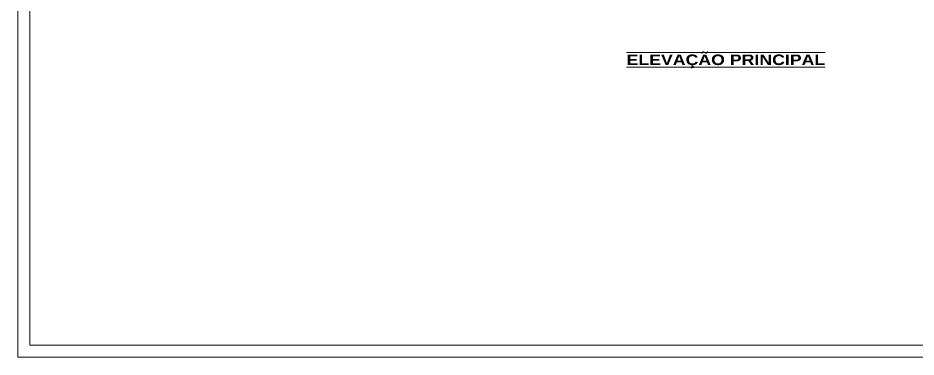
# Model space of a CAD drawing. Header units: millimetres. Extents: x 2178 to 2304, y 1220 to 1359.
# Drawn here: x 2244.6 to 2282.02, y 1269.51 to 1283.65 of the extents above; entities that cross this region are included whole.
import ezdxf
from ezdxf.enums import TextEntityAlignment as Align

# ---------------------------------------------------------------- set-up
doc = ezdxf.new("R2010")
doc.units = ezdxf.units.MM
doc.layers.get('0').update_dxf_attribs({"lineweight": 0})
doc.layers.add('TEXTO', color=5, linetype='Continuous', lineweight=18)
doc.styles.add('ARIAL-N', font='arialbd.ttf')

msp = doc.modelspace()

# ---------------------------------------------------------------- linework, layer by layer
for p, q in [((2244.601, 1311.505), (2244.601, 1269.505)), ((2245.101, 1311.005), (2245.101, 1270.005)), ((2245.101, 1270.005), (2302.751, 1270.005)), ((2244.601, 1269.505), (2304.001, 1269.505))]:
    msp.add_line(p, q)

# ---------------------------------------------------------------- texts
at = {"layer": 'TEXTO', "style": 'ARIAL-N', "width": 1.2}
msp.add_text('%%U%%OELEVAÇÃO PRINCIPAL', height=0.44, dxfattribs=at).set_placement((2274.099, 1281.688), align=Align.CENTER)

doc.saveas('drawing.dxf')
